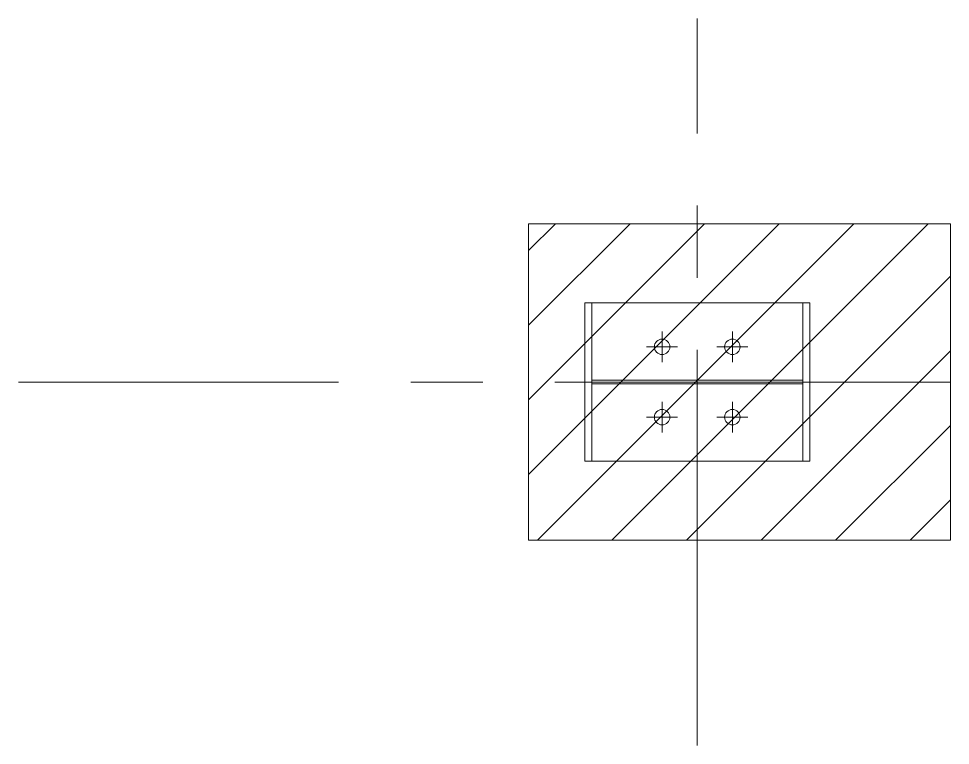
# Model space of a CAD drawing. Header units: metres. Extents: x -1560405 to -1559609, y 42907 to 43310.
# Drawn here: x -1559918.705 to -1559917.412, y 42975.104 to 42976.111 of the extents above; entities that cross this region are included whole.
import ezdxf

# ---------------------------------------------------------------- set-up
doc = ezdxf.new("R2010")
doc.units = ezdxf.units.M
doc.header["$LTSCALE"] = 750
doc.header["$MEASUREMENT"] = 0
doc.linetypes.add('CENTER2', pattern=[1.125, 0.75, -0.125, 0.125, -0.125])
doc.layers.get('0').update_dxf_attribs({"lineweight": 5})
doc.layers.add('grid', color=253, linetype='Continuous', lineweight=5)

# ---------------------------------------------------------------- blocks, each defined once
blk = doc.blocks.new('Z$W@#459304DB')
for p, q in [((22.00044568651356, 4.66575147584e-05), (22.00044568651356, 44.00004665751475)), ((44.00044568651355, 22.00004665751476), (0.000445686513558, 22.00004665751476))]:
    blk.add_line(p, q)
blk.add_circle((22.00044568651356, 22.00004665751476), 11)
blk = doc.blocks.new('Z$W@#47CD4689')
at = {"color": 1}
for points in [[(-209.9996001955588, 0.0002332873409614), (-209.9996001955588, 225.000233287341), (-199.9996001955587, 225.000233287341), (-199.9996001955587, 0.0002332873409614)], [(-209.9996001955588, 225.000233287341), (110.0003998044412, 225.000233287341), (110.0003998044412, 0.0002332873409614), (-209.9996001955588, 0.0002332873409614)], [(110.0003998044412, 0.0002332873409614), (110.0003998044412, 225.000233287341), (100.0003998044412, 225.000233287341), (100.0003998044412, 0.0002332873409614)], [(-199.9996001955587, 110.0002332873409), (100.0003998044412, 110.0002332873409), (100.0003998044412, 115.0002332873409), (-199.9996001955587, 115.0002332873409)]]:
    blk.add_lwpolyline(points, close=True, dxfattribs=at)
at = {"layer": 'grid', "linetype": 'CENTER2'}
for points in [[(-49.99960019555874, -404.2069233772926), (-49.99960019555874, 629.2073899519746)], [(-409.9996001955586, 112.5002332873409), (915.4455483693164, 112.5002332873409)]]:
    blk.add_lwpolyline(points, dxfattribs=at)
for p in [(-122.0000458820723, 140.5001866298262), (-22.0000458820723, 140.5001866298262), (-122.0000458820723, 40.5001866298262), (-22.0000458820723, 40.5001866298262)]:
    blk.add_blockref('Z$W@#459304DB', p)

msp = doc.modelspace()

# ---------------------------------------------------------------- hatches: boundary and pattern name
at = {"linetype": 'Continuous'}
h = msp.add_hatch(dxfattribs=at)
h.set_pattern_fill('ANSI31', scale=0.5849999999999999, angle=-2.544e-13)
h.set_pattern_definition([(44.99999999999963, (-1562670.309335009, 44360.46603617203), (-0.0517071833742661, 0.0517071833742665), [])])
h.paths.add_polyline_path([(-1559917.997214979, 42975.3882924471), (-1559917.412214979, 42975.3882924471), (-1559917.412214979, 42975.82704244684), (-1559917.997214979, 42975.82704244684)])

# ---------------------------------------------------------------- linework, layer by layer
at = {"color": 7, "linetype": 'Continuous', "elevation": 0.0002220300897983}
msp.add_lwpolyline([(-1559917.997214979, 42975.82704244684), (-1559917.412214979, 42975.82704244684), (-1559917.412214979, 42975.3882924471), (-1559917.997214979, 42975.3882924471)], close=True, dxfattribs=at)

# ---------------------------------------------------------------- block references
at = {"color": 7, "xscale": -0.000975, "yscale": 0.000975, "zscale": 0.000975}
msp.add_blockref('Z$W@#47CD4689', (-1559917.81207773, 42975.49797986047, -94.40512796996552), dxfattribs=at)

doc.saveas('drawing.dxf')
